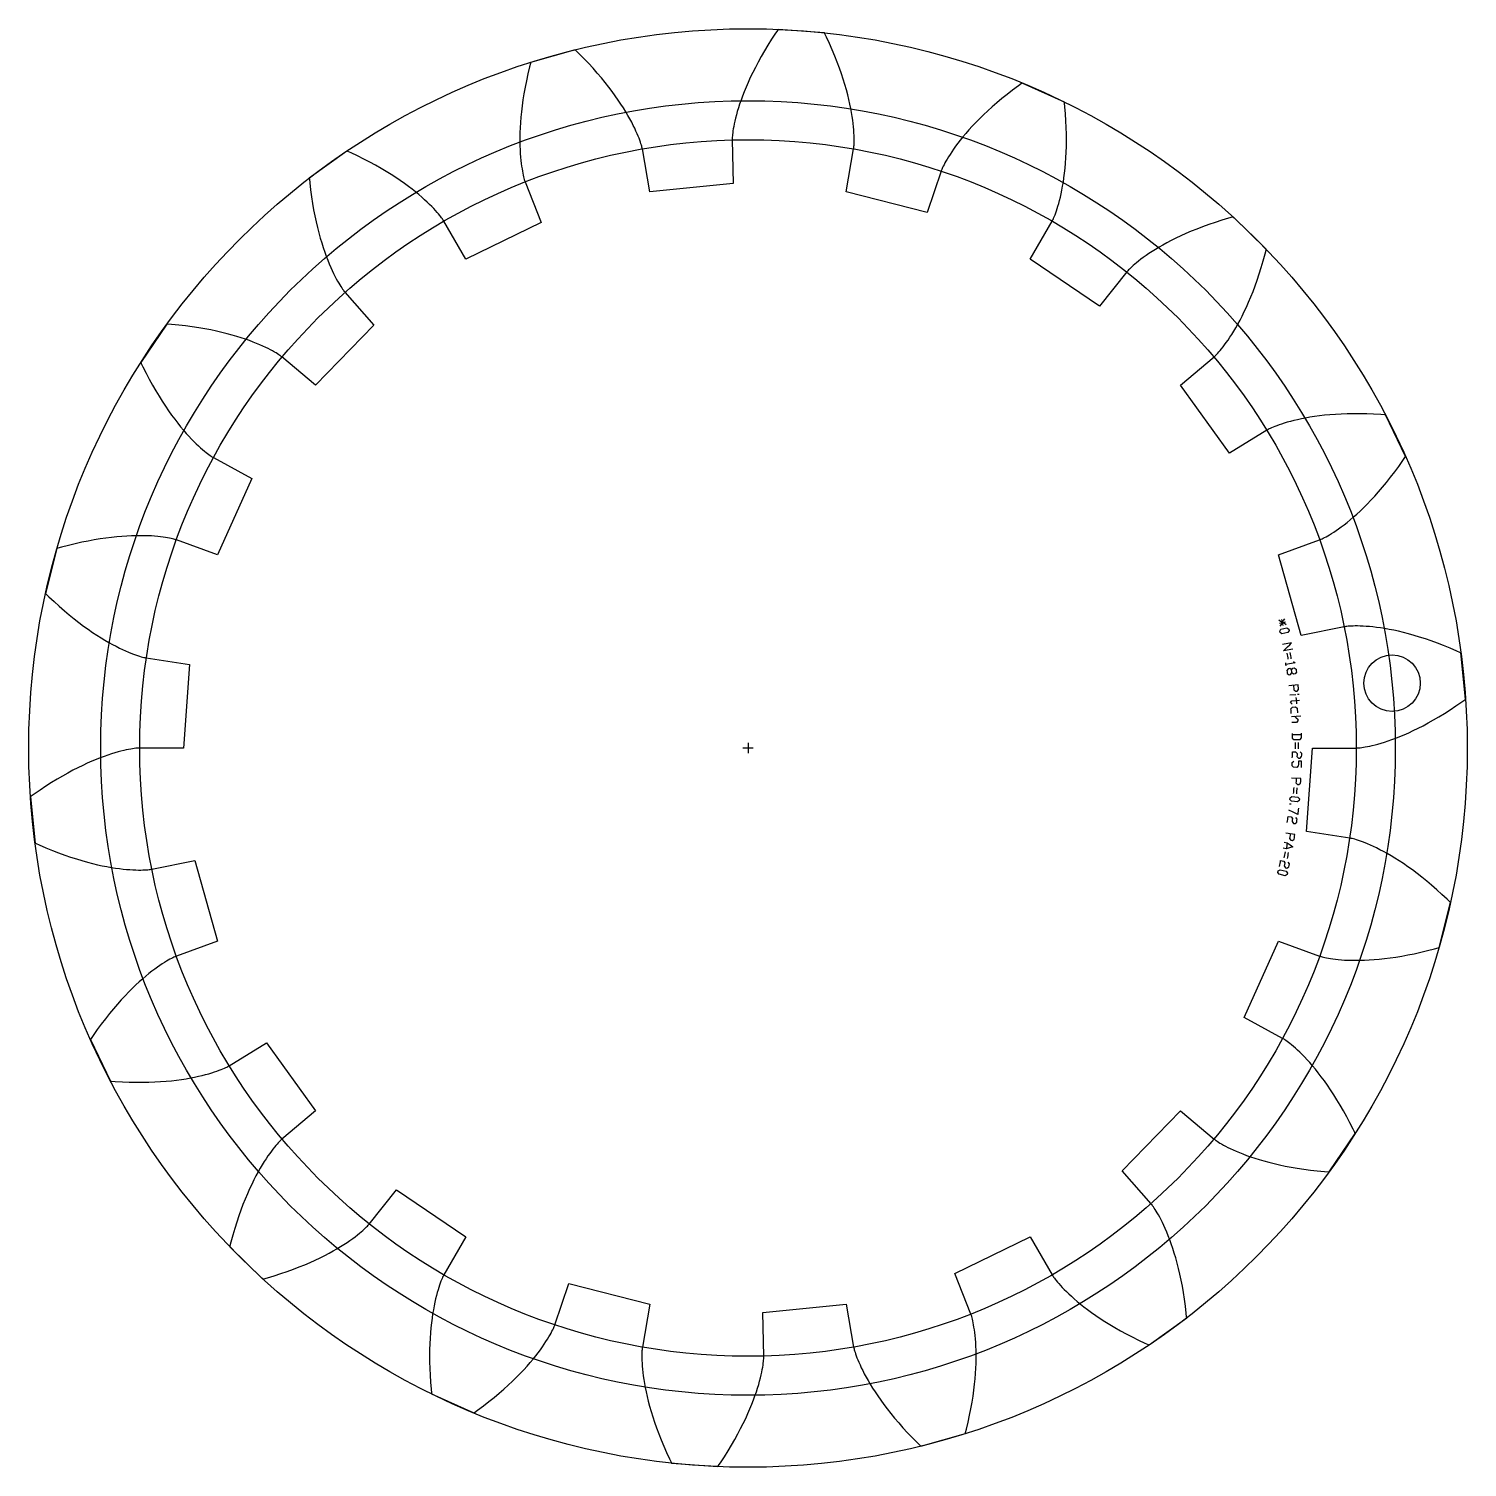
# Model space of a CAD drawing. Extents: x -13.9 to 13.9, y -13.9 to 13.9.
import ezdxf

# ---------------------------------------------------------------- set-up
doc = ezdxf.new("R2010")
doc.units = 0
doc.header["$MEASUREMENT"] = 0
for name, color, linetype in [('gear', 7, 'CONTINUOUS'), ('gear_guides', 5, 'CONTINUOUS'), ('gear_texts', 7, 'CONTINUOUS')]:
    doc.layers.add(name, color=color, linetype=linetype)

msp = doc.modelspace()

# ---------------------------------------------------------------- linework, layer by layer
at = {"layer": 'gear'}
msp.add_lwpolyline([(10.903, 0), (11.748, 0), (11.754, 0), (11.765, 0.001), (11.78, 0.002), (11.799, 0.003), (11.823, 0.006), (11.851, 0.009), (11.883, 0.014), (11.92, 0.02), (11.961, 0.028), (12.006, 0.037), (12.055, 0.048), (12.108, 0.061), (12.165, 0.076), (12.226, 0.094), (12.291, 0.114), (12.36, 0.136), (12.433, 0.162), (12.509, 0.19), (12.589, 0.222), (12.672, 0.256), (12.758, 0.295), (12.848, 0.336), (12.941, 0.382), (13.037, 0.431), (13.136, 0.484), (13.237, 0.541), (13.342, 0.602), (13.449, 0.668), (13.558, 0.738), (13.669, 0.813), (13.783, 0.892), (13.841, 0.933), (13.855, 0.944), (13.856, 0.945), (13.857, 0.945), (13.857, 0.945), (13.767, 1.835), (13.767, 1.835), (13.767, 1.835), (13.766, 1.835), (13.749, 1.843), (13.685, 1.872), (13.557, 1.927), (13.433, 1.978), (13.312, 2.025), (13.194, 2.068), (13.08, 2.107), (12.969, 2.143), (12.861, 2.175), (12.757, 2.204), (12.657, 2.23), (12.561, 2.253), (12.469, 2.273), (12.38, 2.291), (12.296, 2.306), (12.216, 2.318), (12.14, 2.329), (12.068, 2.337), (12, 2.344), (11.936, 2.349), (11.877, 2.352), (11.823, 2.355), (11.772, 2.356), (11.726, 2.356), (11.685, 2.355), (11.648, 2.354), (11.615, 2.352), (11.587, 2.35), (11.563, 2.347), (11.544, 2.345), (11.529, 2.343), (11.519, 2.341), (11.512, 2.34), (10.684, 2.172), (10.245, 3.729), (11.039, 4.018), (11.045, 4.02), (11.055, 4.024), (11.069, 4.03), (11.086, 4.039), (11.108, 4.049), (11.133, 4.062), (11.162, 4.077), (11.194, 4.096), (11.23, 4.117), (11.269, 4.141), (11.311, 4.168), (11.357, 4.198), (11.405, 4.232), (11.457, 4.27), (11.511, 4.311), (11.568, 4.356), (11.628, 4.404), (11.689, 4.457), (11.754, 4.514), (11.82, 4.575), (11.888, 4.64), (11.958, 4.71), (12.03, 4.785), (12.103, 4.864), (12.178, 4.947), (12.254, 5.036), (12.331, 5.129), (12.409, 5.227), (12.488, 5.33), (12.567, 5.439), (12.647, 5.552), (12.687, 5.611), (12.697, 5.626), (12.698, 5.627), (12.698, 5.627), (12.698, 5.627), (12.309, 6.433), (12.309, 6.433), (12.309, 6.433), (12.308, 6.433), (12.29, 6.434), (12.219, 6.439), (12.081, 6.448), (11.947, 6.453), (11.817, 6.456), (11.691, 6.456), (11.57, 6.454), (11.454, 6.449), (11.342, 6.443), (11.234, 6.435), (11.131, 6.425), (11.033, 6.413), (10.939, 6.401), (10.85, 6.387), (10.766, 6.372), (10.686, 6.356), (10.611, 6.34), (10.54, 6.324), (10.475, 6.307), (10.413, 6.29), (10.357, 6.273), (10.304, 6.256), (10.257, 6.24), (10.213, 6.224), (10.175, 6.209), (10.14, 6.195), (10.11, 6.183), (10.085, 6.171), (10.063, 6.161), (10.046, 6.152), (10.032, 6.145), (10.023, 6.14), (10.018, 6.137), (9.297, 5.695), (8.352, 7.008), (8.999, 7.551), (9.004, 7.556), (9.012, 7.563), (9.023, 7.573), (9.036, 7.587), (9.053, 7.604), (9.072, 7.625), (9.094, 7.649), (9.118, 7.677), (9.145, 7.709), (9.173, 7.745), (9.204, 7.785), (9.236, 7.83), (9.27, 7.878), (9.306, 7.931), (9.343, 7.988), (9.381, 8.049), (9.42, 8.116), (9.46, 8.186), (9.501, 8.262), (9.542, 8.342), (9.584, 8.426), (9.626, 8.516), (9.668, 8.61), (9.71, 8.71), (9.752, 8.814), (9.793, 8.923), (9.833, 9.037), (9.873, 9.156), (9.912, 9.28), (9.949, 9.409), (9.985, 9.543), (10.003, 9.612), (10.007, 9.629), (10.007, 9.63), (10.007, 9.631), (10.007, 9.631), (9.367, 10.255), (9.367, 10.255), (9.367, 10.255), (9.365, 10.254), (9.348, 10.25), (9.28, 10.23), (9.147, 10.191), (9.019, 10.15), (8.896, 10.108), (8.778, 10.065), (8.665, 10.022), (8.557, 9.978), (8.454, 9.933), (8.356, 9.889), (8.263, 9.844), (8.174, 9.8), (8.09, 9.756), (8.012, 9.713), (7.937, 9.67), (7.868, 9.628), (7.803, 9.587), (7.742, 9.547), (7.686, 9.509), (7.634, 9.472), (7.587, 9.437), (7.543, 9.403), (7.504, 9.372), (7.469, 9.342), (7.437, 9.315), (7.41, 9.29), (7.386, 9.268), (7.366, 9.248), (7.349, 9.231), (7.336, 9.217), (7.326, 9.206), (7.319, 9.198), (7.315, 9.193), (6.788, 8.532), (5.451, 9.442), (5.874, 10.174), (5.877, 10.179), (5.882, 10.189), (5.888, 10.202), (5.897, 10.22), (5.906, 10.242), (5.917, 10.268), (5.929, 10.298), (5.943, 10.333), (5.956, 10.372), (5.971, 10.416), (5.986, 10.464), (6.001, 10.516), (6.017, 10.573), (6.032, 10.635), (6.047, 10.701), (6.062, 10.772), (6.076, 10.848), (6.09, 10.928), (6.102, 11.013), (6.114, 11.102), (6.124, 11.196), (6.133, 11.295), (6.14, 11.398), (6.145, 11.505), (6.149, 11.618), (6.15, 11.734), (6.149, 11.855), (6.146, 11.981), (6.14, 12.11), (6.131, 12.244), (6.119, 12.383), (6.112, 12.453), (6.11, 12.471), (6.11, 12.472), (6.11, 12.472), (6.11, 12.473), (5.295, 12.84), (5.295, 12.84), (5.294, 12.84), (5.294, 12.839), (5.279, 12.829), (5.221, 12.787), (5.11, 12.704), (5.004, 12.622), (4.903, 12.541), (4.806, 12.46), (4.715, 12.381), (4.629, 12.303), (4.547, 12.226), (4.47, 12.15), (4.397, 12.077), (4.329, 12.005), (4.266, 11.935), (4.206, 11.867), (4.151, 11.801), (4.1, 11.738), (4.053, 11.678), (4.01, 11.619), (3.97, 11.564), (3.934, 11.512), (3.901, 11.462), (3.872, 11.416), (3.846, 11.373), (3.823, 11.333), (3.803, 11.297), (3.786, 11.264), (3.771, 11.235), (3.759, 11.209), (3.749, 11.188), (3.741, 11.17), (3.735, 11.156), (3.732, 11.146), (3.729, 11.14), (3.461, 10.339), (1.893, 10.737), (2.04, 11.569), (2.041, 11.576), (2.042, 11.586), (2.044, 11.601), (2.046, 11.62), (2.047, 11.644), (2.049, 11.672), (2.05, 11.705), (2.05, 11.742), (2.05, 11.784), (2.049, 11.83), (2.046, 11.88), (2.043, 11.935), (2.037, 11.994), (2.031, 12.057), (2.022, 12.124), (2.012, 12.196), (2, 12.272), (1.985, 12.352), (1.968, 12.436), (1.948, 12.524), (1.925, 12.616), (1.9, 12.711), (1.871, 12.81), (1.84, 12.913), (1.805, 13.02), (1.766, 13.13), (1.724, 13.244), (1.678, 13.36), (1.628, 13.48), (1.573, 13.603), (1.515, 13.729), (1.484, 13.793), (1.476, 13.809), (1.476, 13.81), (1.476, 13.81), (1.476, 13.81), (0.584, 13.877), (0.584, 13.876), (0.584, 13.876), (0.583, 13.875), (0.573, 13.86), (0.533, 13.802), (0.457, 13.686), (0.385, 13.572), (0.318, 13.461), (0.255, 13.353), (0.196, 13.247), (0.142, 13.144), (0.091, 13.044), (0.045, 12.946), (0.002, 12.852), (-0.038, 12.762), (-0.073, 12.674), (-0.106, 12.59), (-0.135, 12.51), (-0.162, 12.433), (-0.185, 12.36), (-0.206, 12.29), (-0.225, 12.225), (-0.24, 12.163), (-0.254, 12.105), (-0.266, 12.052), (-0.276, 12.003), (-0.284, 11.957), (-0.29, 11.916), (-0.295, 11.88), (-0.299, 11.847), (-0.302, 11.819), (-0.304, 11.795), (-0.305, 11.776), (-0.305, 11.761), (-0.306, 11.75), (-0.306, 11.744), (-0.284, 10.899), (-1.893, 10.737), (-2.04, 11.569), (-2.041, 11.576), (-2.044, 11.586), (-2.047, 11.6), (-2.052, 11.619), (-2.059, 11.642), (-2.067, 11.669), (-2.077, 11.7), (-2.09, 11.735), (-2.104, 11.774), (-2.121, 11.817), (-2.14, 11.863), (-2.163, 11.913), (-2.187, 11.967), (-2.215, 12.024), (-2.246, 12.085), (-2.281, 12.149), (-2.318, 12.216), (-2.359, 12.286), (-2.404, 12.359), (-2.453, 12.435), (-2.506, 12.513), (-2.562, 12.594), (-2.623, 12.678), (-2.688, 12.764), (-2.757, 12.852), (-2.831, 12.942), (-2.91, 13.034), (-2.993, 13.128), (-3.081, 13.224), (-3.174, 13.321), (-3.272, 13.419), (-3.323, 13.469), (-3.336, 13.481), (-3.336, 13.482), (-3.337, 13.482), (-3.337, 13.482), (-4.197, 13.239), (-4.197, 13.239), (-4.197, 13.239), (-4.198, 13.238), (-4.202, 13.221), (-4.22, 13.152), (-4.252, 13.017), (-4.28, 12.886), (-4.306, 12.758), (-4.328, 12.635), (-4.346, 12.515), (-4.362, 12.4), (-4.375, 12.288), (-4.386, 12.181), (-4.394, 12.078), (-4.4, 11.979), (-4.404, 11.885), (-4.406, 11.795), (-4.406, 11.709), (-4.404, 11.628), (-4.401, 11.551), (-4.397, 11.478), (-4.392, 11.411), (-4.386, 11.347), (-4.379, 11.288), (-4.372, 11.234), (-4.364, 11.184), (-4.356, 11.139), (-4.348, 11.098), (-4.34, 11.062), (-4.333, 11.03), (-4.326, 11.003), (-4.32, 10.98), (-4.314, 10.961), (-4.309, 10.947), (-4.306, 10.937), (-4.304, 10.931), (-3.994, 10.145), (-5.451, 9.442), (-5.874, 10.174), (-5.877, 10.179), (-5.883, 10.188), (-5.891, 10.201), (-5.902, 10.217), (-5.916, 10.236), (-5.934, 10.258), (-5.954, 10.284), (-5.977, 10.313), (-6.004, 10.344), (-6.035, 10.379), (-6.069, 10.416), (-6.107, 10.455), (-6.149, 10.497), (-6.194, 10.541), (-6.244, 10.588), (-6.298, 10.636), (-6.356, 10.686), (-6.419, 10.738), (-6.486, 10.791), (-6.558, 10.846), (-6.634, 10.902), (-6.715, 10.959), (-6.801, 11.016), (-6.891, 11.075), (-6.987, 11.134), (-7.087, 11.193), (-7.192, 11.253), (-7.303, 11.313), (-7.418, 11.372), (-7.538, 11.432), (-7.664, 11.491), (-7.729, 11.52), (-7.745, 11.527), (-7.746, 11.528), (-7.746, 11.528), (-7.747, 11.528), (-8.472, 11.005), (-8.472, 11.005), (-8.472, 11.005), (-8.472, 11.004), (-8.47, 10.986), (-8.463, 10.915), (-8.447, 10.778), (-8.429, 10.644), (-8.409, 10.516), (-8.388, 10.393), (-8.365, 10.274), (-8.34, 10.16), (-8.314, 10.051), (-8.288, 9.946), (-8.26, 9.847), (-8.232, 9.752), (-8.203, 9.662), (-8.174, 9.576), (-8.145, 9.496), (-8.116, 9.42), (-8.087, 9.349), (-8.058, 9.282), (-8.03, 9.22), (-8.002, 9.163), (-7.976, 9.11), (-7.951, 9.061), (-7.926, 9.017), (-7.903, 8.977), (-7.882, 8.942), (-7.862, 8.91), (-7.844, 8.883), (-7.828, 8.86), (-7.814, 8.84), (-7.803, 8.825), (-7.794, 8.813), (-7.787, 8.805), (-7.783, 8.8), (-7.223, 8.167), (-8.352, 7.008), (-8.999, 7.551), (-9.004, 7.555), (-9.013, 7.562), (-9.025, 7.571), (-9.041, 7.582), (-9.061, 7.595), (-9.084, 7.61), (-9.112, 7.628), (-9.144, 7.647), (-9.18, 7.667), (-9.221, 7.689), (-9.265, 7.712), (-9.314, 7.736), (-9.368, 7.761), (-9.426, 7.787), (-9.489, 7.814), (-9.556, 7.84), (-9.628, 7.868), (-9.705, 7.895), (-9.786, 7.922), (-9.872, 7.949), (-9.963, 7.975), (-10.058, 8.001), (-10.158, 8.026), (-10.264, 8.05), (-10.373, 8.073), (-10.488, 8.094), (-10.607, 8.115), (-10.731, 8.133), (-10.86, 8.15), (-10.994, 8.164), (-11.132, 8.176), (-11.203, 8.182), (-11.221, 8.183), (-11.222, 8.183), (-11.222, 8.183), (-11.222, 8.183), (-11.725, 7.444), (-11.725, 7.444), (-11.725, 7.444), (-11.725, 7.443), (-11.717, 7.426), (-11.686, 7.362), (-11.624, 7.238), (-11.562, 7.12), (-11.499, 7.006), (-11.436, 6.897), (-11.374, 6.793), (-11.312, 6.695), (-11.25, 6.601), (-11.19, 6.512), (-11.13, 6.428), (-11.071, 6.348), (-11.013, 6.273), (-10.956, 6.203), (-10.901, 6.138), (-10.848, 6.076), (-10.796, 6.019), (-10.747, 5.966), (-10.699, 5.918), (-10.654, 5.873), (-10.611, 5.833), (-10.57, 5.796), (-10.532, 5.763), (-10.497, 5.733), (-10.465, 5.707), (-10.436, 5.684), (-10.409, 5.665), (-10.386, 5.648), (-10.367, 5.635), (-10.351, 5.624), (-10.338, 5.616), (-10.329, 5.61), (-10.323, 5.607), (-9.581, 5.204), (-10.245, 3.729), (-11.039, 4.018), (-11.045, 4.02), (-11.055, 4.023), (-11.07, 4.027), (-11.089, 4.032), (-11.112, 4.038), (-11.139, 4.044), (-11.171, 4.051), (-11.208, 4.058), (-11.249, 4.065), (-11.294, 4.072), (-11.344, 4.078), (-11.399, 4.084), (-11.458, 4.089), (-11.521, 4.094), (-11.589, 4.097), (-11.661, 4.099), (-11.738, 4.1), (-11.82, 4.1), (-11.905, 4.097), (-11.995, 4.093), (-12.09, 4.087), (-12.188, 4.078), (-12.291, 4.068), (-12.398, 4.054), (-12.509, 4.038), (-12.624, 4.019), (-12.743, 3.997), (-12.866, 3.972), (-12.993, 3.944), (-13.123, 3.912), (-13.257, 3.876), (-13.325, 3.857), (-13.343, 3.852), (-13.344, 3.851), (-13.344, 3.851), (-13.344, 3.851), (-13.564, 2.985), (-13.564, 2.985), (-13.564, 2.984), (-13.563, 2.984), (-13.55, 2.971), (-13.5, 2.921), (-13.399, 2.826), (-13.299, 2.736), (-13.202, 2.65), (-13.106, 2.57), (-13.012, 2.493), (-12.919, 2.422), (-12.83, 2.355), (-12.742, 2.292), (-12.657, 2.233), (-12.574, 2.179), (-12.494, 2.129), (-12.417, 2.082), (-12.343, 2.039), (-12.272, 2), (-12.204, 1.964), (-12.139, 1.931), (-12.078, 1.902), (-12.02, 1.875), (-11.966, 1.852), (-11.915, 1.831), (-11.868, 1.813), (-11.825, 1.797), (-11.786, 1.784), (-11.75, 1.772), (-11.719, 1.763), (-11.692, 1.755), (-11.669, 1.749), (-11.65, 1.745), (-11.635, 1.741), (-11.625, 1.739), (-11.619, 1.738), (-10.783, 1.613), (-10.903, 0), (-11.748, 0), (-11.754, 0), (-11.765, -0.001), (-11.78, -0.002), (-11.799, -0.003), (-11.823, -0.006), (-11.851, -0.009), (-11.883, -0.014), (-11.92, -0.02), (-11.961, -0.028), (-12.006, -0.037), (-12.055, -0.048), (-12.108, -0.061), (-12.165, -0.076), (-12.226, -0.094), (-12.291, -0.114), (-12.36, -0.136), (-12.433, -0.162), (-12.509, -0.19), (-12.589, -0.222), (-12.672, -0.256), (-12.758, -0.295), (-12.848, -0.336), (-12.941, -0.382), (-13.037, -0.431), (-13.136, -0.484), (-13.237, -0.541), (-13.342, -0.602), (-13.449, -0.668), (-13.558, -0.738), (-13.669, -0.813), (-13.783, -0.892), (-13.841, -0.933), (-13.855, -0.944), (-13.856, -0.945), (-13.857, -0.945), (-13.857, -0.945), (-13.767, -1.835), (-13.767, -1.835), (-13.767, -1.835), (-13.766, -1.835), (-13.749, -1.843), (-13.685, -1.872), (-13.557, -1.927), (-13.433, -1.978), (-13.312, -2.025), (-13.194, -2.068), (-13.08, -2.107), (-12.969, -2.143), (-12.861, -2.175), (-12.757, -2.204), (-12.657, -2.23), (-12.561, -2.253), (-12.469, -2.273), (-12.38, -2.291), (-12.296, -2.306), (-12.216, -2.318), (-12.14, -2.329), (-12.068, -2.337), (-12, -2.344), (-11.936, -2.349), (-11.877, -2.352), (-11.823, -2.355), (-11.772, -2.356), (-11.726, -2.356), (-11.685, -2.355), (-11.648, -2.354), (-11.615, -2.352), (-11.587, -2.35), (-11.563, -2.347), (-11.544, -2.345), (-11.529, -2.343), (-11.519, -2.341), (-11.512, -2.34), (-10.684, -2.172), (-10.245, -3.729), (-11.039, -4.018), (-11.045, -4.02), (-11.055, -4.024), (-11.069, -4.03), (-11.086, -4.039), (-11.108, -4.049), (-11.133, -4.062), (-11.162, -4.077), (-11.194, -4.096), (-11.23, -4.117), (-11.269, -4.141), (-11.311, -4.168), (-11.357, -4.198), (-11.405, -4.232), (-11.457, -4.27), (-11.511, -4.311), (-11.568, -4.356), (-11.628, -4.404), (-11.689, -4.457), (-11.754, -4.514), (-11.82, -4.575), (-11.888, -4.64), (-11.958, -4.71), (-12.03, -4.785), (-12.103, -4.864), (-12.178, -4.947), (-12.254, -5.036), (-12.331, -5.129), (-12.409, -5.227), (-12.488, -5.33), (-12.567, -5.439), (-12.647, -5.552), (-12.687, -5.611), (-12.697, -5.626), (-12.698, -5.627), (-12.698, -5.627), (-12.698, -5.627), (-12.309, -6.433), (-12.309, -6.433), (-12.309, -6.433), (-12.308, -6.433), (-12.29, -6.434), (-12.219, -6.439), (-12.081, -6.448), (-11.947, -6.453), (-11.817, -6.456), (-11.691, -6.456), (-11.57, -6.454), (-11.454, -6.449), (-11.342, -6.443), (-11.234, -6.435), (-11.131, -6.425), (-11.033, -6.413), (-10.939, -6.401), (-10.85, -6.387), (-10.766, -6.372), (-10.686, -6.356), (-10.611, -6.34), (-10.54, -6.324), (-10.475, -6.307), (-10.413, -6.29), (-10.357, -6.273), (-10.304, -6.256), (-10.257, -6.24), (-10.213, -6.224), (-10.175, -6.209), (-10.14, -6.195), (-10.11, -6.183), (-10.085, -6.171), (-10.063, -6.161), (-10.046, -6.152), (-10.032, -6.145), (-10.023, -6.14), (-10.018, -6.137), (-9.297, -5.695), (-8.352, -7.008), (-8.999, -7.551), (-9.004, -7.556), (-9.012, -7.563), (-9.023, -7.573), (-9.036, -7.587), (-9.053, -7.604), (-9.072, -7.625), (-9.094, -7.649), (-9.118, -7.677), (-9.145, -7.709), (-9.173, -7.745), (-9.204, -7.785), (-9.236, -7.83), (-9.27, -7.878), (-9.306, -7.931), (-9.343, -7.988), (-9.381, -8.049), (-9.42, -8.116), (-9.46, -8.186), (-9.501, -8.262), (-9.542, -8.342), (-9.584, -8.426), (-9.626, -8.516), (-9.668, -8.61), (-9.71, -8.71), (-9.752, -8.814), (-9.793, -8.923), (-9.833, -9.037), (-9.873, -9.156), (-9.912, -9.28), (-9.949, -9.409), (-9.985, -9.543), (-10.003, -9.612), (-10.007, -9.629), (-10.007, -9.63), (-10.007, -9.631), (-10.007, -9.631), (-9.367, -10.255), (-9.367, -10.255), (-9.367, -10.255), (-9.365, -10.254), (-9.348, -10.25), (-9.28, -10.23), (-9.147, -10.191), (-9.019, -10.15), (-8.896, -10.108), (-8.778, -10.065), (-8.665, -10.022), (-8.557, -9.978), (-8.454, -9.933), (-8.356, -9.889), (-8.263, -9.844), (-8.174, -9.8), (-8.09, -9.756), (-8.012, -9.713), (-7.937, -9.67), (-7.868, -9.628), (-7.803, -9.587), (-7.742, -9.547), (-7.686, -9.509), (-7.634, -9.472), (-7.587, -9.437), (-7.543, -9.403), (-7.504, -9.372), (-7.469, -9.342), (-7.437, -9.315), (-7.41, -9.29), (-7.386, -9.268), (-7.366, -9.248), (-7.349, -9.231), (-7.336, -9.217), (-7.326, -9.206), (-7.319, -9.198), (-7.315, -9.193), (-6.788, -8.532), (-5.451, -9.442), (-5.874, -10.174), (-5.877, -10.179), (-5.882, -10.189), (-5.888, -10.202), (-5.897, -10.22), (-5.906, -10.242), (-5.917, -10.268), (-5.929, -10.298), (-5.943, -10.333), (-5.956, -10.372), (-5.971, -10.416), (-5.986, -10.464), (-6.001, -10.516), (-6.017, -10.573), (-6.032, -10.635), (-6.047, -10.701), (-6.062, -10.772), (-6.076, -10.848), (-6.09, -10.928), (-6.102, -11.013), (-6.114, -11.102), (-6.124, -11.196), (-6.133, -11.295), (-6.14, -11.398), (-6.145, -11.505), (-6.149, -11.618), (-6.15, -11.734), (-6.149, -11.855), (-6.146, -11.981), (-6.14, -12.11), (-6.131, -12.244), (-6.119, -12.383), (-6.112, -12.453), (-6.11, -12.471), (-6.11, -12.472), (-6.11, -12.472), (-6.11, -12.473), (-5.295, -12.84), (-5.295, -12.84), (-5.294, -12.84), (-5.294, -12.839), (-5.279, -12.829), (-5.221, -12.787), (-5.11, -12.704), (-5.004, -12.622), (-4.903, -12.541), (-4.806, -12.46), (-4.715, -12.381), (-4.629, -12.303), (-4.547, -12.226), (-4.47, -12.15), (-4.397, -12.077), (-4.329, -12.005), (-4.266, -11.935), (-4.206, -11.867), (-4.151, -11.801), (-4.1, -11.738), (-4.053, -11.678), (-4.01, -11.619), (-3.97, -11.564), (-3.934, -11.512), (-3.901, -11.462), (-3.872, -11.416), (-3.846, -11.373), (-3.823, -11.333), (-3.803, -11.297), (-3.786, -11.264), (-3.771, -11.235), (-3.759, -11.209), (-3.749, -11.188), (-3.741, -11.17), (-3.735, -11.156), (-3.732, -11.146), (-3.729, -11.14), (-3.461, -10.339), (-1.893, -10.737), (-2.04, -11.569), (-2.041, -11.576), (-2.042, -11.586), (-2.044, -11.601), (-2.046, -11.62), (-2.047, -11.644), (-2.049, -11.672), (-2.05, -11.705), (-2.05, -11.742), (-2.05, -11.784), (-2.049, -11.83), (-2.046, -11.88), (-2.043, -11.935), (-2.037, -11.994), (-2.031, -12.057), (-2.022, -12.124), (-2.012, -12.196), (-2, -12.272), (-1.985, -12.352), (-1.968, -12.436), (-1.948, -12.524), (-1.925, -12.616), (-1.9, -12.711), (-1.871, -12.81), (-1.84, -12.913), (-1.805, -13.02), (-1.766, -13.13), (-1.724, -13.244), (-1.678, -13.36), (-1.628, -13.48), (-1.573, -13.603), (-1.515, -13.729), (-1.484, -13.793), (-1.476, -13.809), (-1.476, -13.81), (-1.476, -13.81), (-1.476, -13.81), (-0.584, -13.877), (-0.584, -13.876), (-0.584, -13.876), (-0.583, -13.875), (-0.573, -13.86), (-0.533, -13.802), (-0.457, -13.686), (-0.385, -13.572), (-0.318, -13.461), (-0.255, -13.353), (-0.196, -13.247), (-0.142, -13.144), (-0.091, -13.044), (-0.045, -12.946), (-0.002, -12.852), (0.038, -12.762), (0.073, -12.674), (0.106, -12.59), (0.135, -12.51), (0.162, -12.433), (0.185, -12.36), (0.206, -12.29), (0.225, -12.225), (0.24, -12.163), (0.254, -12.105), (0.266, -12.052), (0.276, -12.003), (0.284, -11.957), (0.29, -11.916), (0.295, -11.88), (0.299, -11.847), (0.302, -11.819), (0.304, -11.795), (0.305, -11.776), (0.305, -11.761), (0.306, -11.75), (0.306, -11.744), (0.284, -10.899), (1.893, -10.737), (2.04, -11.569), (2.041, -11.576), (2.044, -11.586), (2.047, -11.6), (2.052, -11.619), (2.059, -11.642), (2.067, -11.669), (2.077, -11.7), (2.09, -11.735), (2.104, -11.774), (2.121, -11.817), (2.14, -11.863), (2.163, -11.913), (2.187, -11.967), (2.215, -12.024), (2.246, -12.085), (2.281, -12.149), (2.318, -12.216), (2.359, -12.286), (2.404, -12.359), (2.453, -12.435), (2.506, -12.513), (2.562, -12.594), (2.623, -12.678), (2.688, -12.764), (2.757, -12.852), (2.831, -12.942), (2.91, -13.034), (2.993, -13.128), (3.081, -13.224), (3.174, -13.321), (3.272, -13.419), (3.323, -13.469), (3.336, -13.481), (3.336, -13.482), (3.337, -13.482), (3.337, -13.482), (4.197, -13.239), (4.197, -13.239), (4.197, -13.239), (4.198, -13.238), (4.202, -13.221), (4.22, -13.152), (4.252, -13.017), (4.28, -12.886), (4.306, -12.758), (4.328, -12.635), (4.346, -12.515), (4.362, -12.4), (4.375, -12.288), (4.386, -12.181), (4.394, -12.078), (4.4, -11.979), (4.404, -11.885), (4.406, -11.795), (4.406, -11.709), (4.404, -11.628), (4.401, -11.551), (4.397, -11.478), (4.392, -11.411), (4.386, -11.347), (4.379, -11.288), (4.372, -11.234), (4.364, -11.184), (4.356, -11.139), (4.348, -11.098), (4.34, -11.062), (4.333, -11.03), (4.326, -11.003), (4.32, -10.98), (4.314, -10.961), (4.309, -10.947), (4.306, -10.937), (4.304, -10.931), (3.994, -10.145), (5.451, -9.442), (5.874, -10.174), (5.877, -10.179), (5.883, -10.188), (5.891, -10.201), (5.902, -10.217), (5.916, -10.236), (5.934, -10.258), (5.954, -10.284), (5.977, -10.313), (6.004, -10.344), (6.035, -10.379), (6.069, -10.416), (6.107, -10.455), (6.149, -10.497), (6.194, -10.541), (6.244, -10.588), (6.298, -10.636), (6.356, -10.686), (6.419, -10.738), (6.486, -10.791), (6.558, -10.846), (6.634, -10.902), (6.715, -10.959), (6.801, -11.016), (6.891, -11.075), (6.987, -11.134), (7.087, -11.193), (7.192, -11.253), (7.303, -11.313), (7.418, -11.372), (7.538, -11.432), (7.664, -11.491), (7.729, -11.52), (7.745, -11.527), (7.746, -11.528), (7.746, -11.528), (7.747, -11.528), (8.472, -11.005), (8.472, -11.005), (8.472, -11.005), (8.472, -11.004), (8.47, -10.986), (8.463, -10.915), (8.447, -10.778), (8.429, -10.644), (8.409, -10.516), (8.388, -10.393), (8.365, -10.274), (8.34, -10.16), (8.314, -10.051), (8.288, -9.946), (8.26, -9.847), (8.232, -9.752), (8.203, -9.662), (8.174, -9.576), (8.145, -9.496), (8.116, -9.42), (8.087, -9.349), (8.058, -9.282), (8.03, -9.22), (8.002, -9.163), (7.976, -9.11), (7.951, -9.061), (7.926, -9.017), (7.903, -8.977), (7.882, -8.942), (7.862, -8.91), (7.844, -8.883), (7.828, -8.86), (7.814, -8.84), (7.803, -8.825), (7.794, -8.813), (7.787, -8.805), (7.783, -8.8), (7.223, -8.167), (8.352, -7.008), (8.999, -7.551), (9.004, -7.555), (9.013, -7.562), (9.025, -7.571), (9.041, -7.582), (9.061, -7.595), (9.084, -7.61), (9.112, -7.628), (9.144, -7.647), (9.18, -7.667), (9.221, -7.689), (9.265, -7.712), (9.314, -7.736), (9.368, -7.761), (9.426, -7.787), (9.489, -7.814), (9.556, -7.84), (9.628, -7.868), (9.705, -7.895), (9.786, -7.922), (9.872, -7.949), (9.963, -7.975), (10.058, -8.001), (10.158, -8.026), (10.264, -8.05), (10.373, -8.073), (10.488, -8.094), (10.607, -8.115), (10.731, -8.133), (10.86, -8.15), (10.994, -8.164), (11.132, -8.176), (11.203, -8.182), (11.221, -8.183), (11.222, -8.183), (11.222, -8.183), (11.222, -8.183), (11.725, -7.444), (11.725, -7.444), (11.725, -7.444), (11.725, -7.443), (11.717, -7.426), (11.686, -7.362), (11.624, -7.238), (11.562, -7.12), (11.499, -7.006), (11.436, -6.897), (11.374, -6.793), (11.312, -6.695), (11.25, -6.601), (11.19, -6.512), (11.13, -6.428), (11.071, -6.348), (11.013, -6.273), (10.956, -6.203), (10.901, -6.138), (10.848, -6.076), (10.796, -6.019), (10.747, -5.966), (10.699, -5.918), (10.654, -5.873), (10.611, -5.833), (10.57, -5.796), (10.532, -5.763), (10.497, -5.733), (10.465, -5.707), (10.436, -5.684), (10.409, -5.665), (10.386, -5.648), (10.367, -5.635), (10.351, -5.624), (10.338, -5.616), (10.329, -5.61), (10.323, -5.607), (9.581, -5.204), (10.245, -3.729), (11.039, -4.018), (11.045, -4.02), (11.055, -4.023), (11.07, -4.027), (11.089, -4.032), (11.112, -4.038), (11.139, -4.044), (11.171, -4.051), (11.208, -4.058), (11.249, -4.065), (11.294, -4.072), (11.344, -4.078), (11.399, -4.084), (11.458, -4.089), (11.521, -4.094), (11.589, -4.097), (11.661, -4.099), (11.738, -4.1), (11.82, -4.1), (11.905, -4.097), (11.995, -4.093), (12.09, -4.087), (12.188, -4.078), (12.291, -4.068), (12.398, -4.054), (12.509, -4.038), (12.624, -4.019), (12.743, -3.997), (12.866, -3.972), (12.993, -3.944), (13.123, -3.912), (13.257, -3.876), (13.325, -3.857), (13.343, -3.852), (13.344, -3.851), (13.344, -3.851), (13.344, -3.851), (13.564, -2.985), (13.564, -2.985), (13.564, -2.984), (13.563, -2.984), (13.55, -2.971), (13.5, -2.921), (13.399, -2.826), (13.299, -2.736), (13.202, -2.65), (13.106, -2.57), (13.012, -2.493), (12.919, -2.422), (12.83, -2.355), (12.742, -2.292), (12.657, -2.233), (12.574, -2.179), (12.494, -2.129), (12.417, -2.082), (12.343, -2.039), (12.272, -2), (12.204, -1.964), (12.139, -1.931), (12.078, -1.902), (12.02, -1.875), (11.966, -1.852), (11.915, -1.831), (11.868, -1.813), (11.825, -1.797), (11.786, -1.784), (11.75, -1.772), (11.719, -1.763), (11.692, -1.755), (11.669, -1.749), (11.65, -1.745), (11.635, -1.741), (11.625, -1.739), (11.619, -1.738), (10.783, -1.613)], close=True, dxfattribs=at)
at = {"layer": 'gear_guides'}
for p, q in [((0.1, 0), (-0.1, 0)), ((0, 0.1), (0, -0.1))]:
    msp.add_line(p, q, dxfattribs=at)
for centre, radius in [((0, 0), 13.889), ((0, 0), 12.5), ((0, 0), 11.746), ((12.437, 1.251), 0.545)]:
    msp.add_circle(centre, radius, dxfattribs=at)
at = {"layer": 'gear_texts'}
for points in [[(10.394, 2.378), (10.358, 2.401), (10.322, 2.423), (10.286, 2.446), (10.25, 2.468)], [(10.264, 2.41), (10.381, 2.437)], [(10.309, 2.206), (10.274, 2.229), (10.267, 2.258), (10.29, 2.293), (10.407, 2.319), (10.443, 2.296), (10.45, 2.267), (10.427, 2.231), (10.309, 2.206)], [(10.277, 2.352), (10.3, 2.387), (10.322, 2.423), (10.344, 2.46), (10.367, 2.496)], [(10.336, 2.365), (10.329, 2.394), (10.322, 2.423), (10.315, 2.453), (10.308, 2.482)], [(10.521, 1.911), (10.344, 1.879), (10.382, 1.916), (10.421, 1.954), (10.46, 1.992), (10.498, 2.03), (10.322, 1.996)], [(10.532, 1.668), (10.566, 1.642), (10.388, 1.615)], [(10.433, 1.713), (10.428, 1.742), (10.423, 1.772), (10.418, 1.801), (10.413, 1.831)], [(10.492, 1.722), (10.487, 1.752), (10.482, 1.782), (10.477, 1.811), (10.472, 1.841)], [(10.393, 1.585), (10.388, 1.615), (10.383, 1.644)], [(10.495, 1.51), (10.461, 1.535), (10.431, 1.531), (10.406, 1.497), (10.41, 1.468), (10.414, 1.438), (10.448, 1.413), (10.477, 1.417), (10.503, 1.45), (10.499, 1.48), (10.495, 1.51), (10.52, 1.544), (10.55, 1.548), (10.584, 1.523), (10.588, 1.493), (10.592, 1.463), (10.567, 1.429), (10.537, 1.425), (10.503, 1.45)], [(10.533, 1.212), (10.537, 1.183), (10.54, 1.153), (10.543, 1.123), (10.576, 1.096), (10.606, 1.099), (10.633, 1.132), (10.629, 1.163), (10.626, 1.193), (10.623, 1.223), (10.444, 1.202)], [(10.463, 1.025), (10.582, 1.036)], [(10.509, 0.849), (10.476, 0.876), (10.504, 0.909), (10.653, 0.922)], [(10.598, 0.856), (10.596, 0.886), (10.593, 0.916), (10.591, 0.946), (10.588, 0.976)], [(10.612, 1.039), (10.642, 1.042)], [(10.491, 0.669), (10.49, 0.699), (10.488, 0.728), (10.485, 0.758), (10.513, 0.79), (10.573, 0.794), (10.605, 0.766), (10.607, 0.736), (10.609, 0.706), (10.611, 0.676)], [(10.495, 0.609), (10.675, 0.62)], [(10.555, 0.613), (10.587, 0.585), (10.618, 0.556), (10.62, 0.526), (10.591, 0.495), (10.501, 0.491)], [(10.509, 0.283), (10.51, 0.253), (10.51, 0.223), (10.511, 0.193), (10.542, 0.164), (10.661, 0.166), (10.691, 0.197), (10.69, 0.227), (10.69, 0.257), (10.689, 0.287)], [(10.69, 0.257), (10.51, 0.253)], [(10.573, -0.015), (10.573, 0.015), (10.573, 0.045), (10.573, 0.075), (10.572, 0.105)], [(10.633, -0.015), (10.633, 0.015), (10.633, 0.045), (10.633, 0.075), (10.632, 0.105)], [(10.686, -0.378), (10.687, -0.348), (10.688, -0.318), (10.689, -0.287), (10.69, -0.257), (10.63, -0.256), (10.629, -0.286), (10.628, -0.316), (10.627, -0.346), (10.596, -0.375), (10.536, -0.373), (10.507, -0.342), (10.508, -0.312), (10.509, -0.283), (10.54, -0.254)], [(10.511, -0.193), (10.512, -0.164), (10.512, -0.134), (10.512, -0.104), (10.513, -0.074), (10.573, -0.075), (10.602, -0.105), (10.602, -0.135), (10.601, -0.165), (10.631, -0.196), (10.661, -0.196), (10.691, -0.166), (10.692, -0.136), (10.692, -0.106), (10.663, -0.075)], [(10.587, -0.585), (10.585, -0.615), (10.583, -0.645), (10.581, -0.675), (10.609, -0.706), (10.639, -0.708), (10.671, -0.68), (10.673, -0.65), (10.675, -0.62), (10.677, -0.59), (10.497, -0.58)], [(10.536, -0.881), (10.538, -0.852), (10.541, -0.822), (10.543, -0.792), (10.545, -0.762)], [(10.596, -0.886), (10.598, -0.856), (10.601, -0.826), (10.603, -0.797), (10.605, -0.766)], [(10.487, -1.087), (10.457, -1.084)], [(10.493, -1.028), (10.466, -0.995), (10.468, -0.965), (10.501, -0.938), (10.62, -0.949), (10.648, -0.982), (10.645, -1.012), (10.612, -1.039), (10.493, -1.028)], [(10.414, -1.438), (10.418, -1.409), (10.422, -1.379), (10.426, -1.35), (10.43, -1.32), (10.489, -1.328), (10.515, -1.361), (10.511, -1.391), (10.507, -1.421), (10.533, -1.455), (10.563, -1.459), (10.596, -1.433), (10.6, -1.403), (10.604, -1.373), (10.578, -1.339)], [(10.629, -1.163), (10.626, -1.193), (10.623, -1.223), (10.619, -1.253), (10.616, -1.283), (10.53, -1.242), (10.444, -1.202)], [(10.472, -1.658), (10.468, -1.688), (10.463, -1.717), (10.458, -1.747), (10.482, -1.782), (10.512, -1.787), (10.547, -1.762), (10.552, -1.732), (10.556, -1.702), (10.561, -1.672), (10.383, -1.644)], [(10.354, -1.82), (10.413, -1.831), (10.467, -1.871), (10.521, -1.911), (10.456, -1.93), (10.392, -1.948), (10.333, -1.937)], [(10.413, -1.831), (10.408, -1.86), (10.403, -1.889), (10.397, -1.919), (10.392, -1.948)], [(10.261, -2.287), (10.267, -2.258), (10.274, -2.229), (10.28, -2.2), (10.286, -2.171), (10.345, -2.183), (10.368, -2.218), (10.362, -2.248), (10.355, -2.277), (10.378, -2.313), (10.407, -2.319), (10.443, -2.296), (10.45, -2.267), (10.456, -2.237), (10.433, -2.202)], [(10.357, -2.124), (10.363, -2.095), (10.369, -2.066), (10.375, -2.036), (10.381, -2.007)], [(10.416, -2.136), (10.422, -2.107), (10.428, -2.077), (10.434, -2.048), (10.439, -2.018)], [(10.257, -2.439), (10.234, -2.403), (10.241, -2.374), (10.277, -2.352), (10.394, -2.378), (10.417, -2.414), (10.41, -2.444), (10.374, -2.466), (10.257, -2.439)]]:
    msp.add_lwpolyline(points, dxfattribs=at)

doc.saveas('drawing.dxf')
